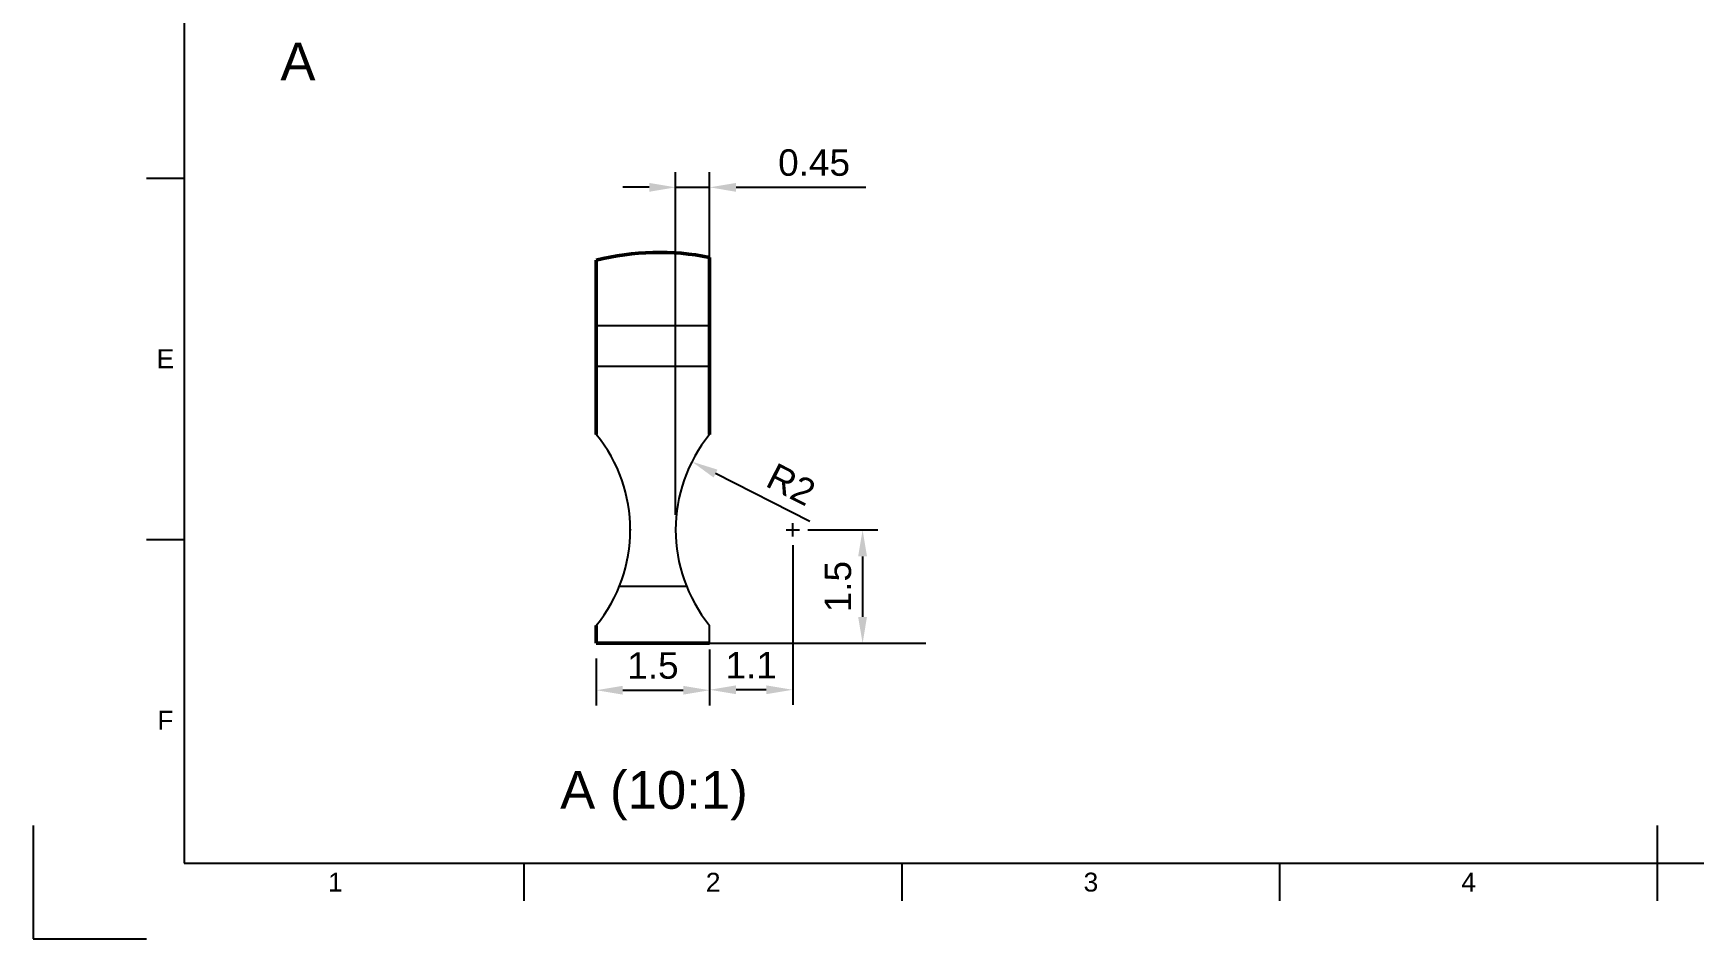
# Model space of a CAD drawing. Header units: millimetres. Extents: x 0 to 420, y 0 to 297.
# Drawn here: x 0 to 219.8, y 0 to 119.8 of the extents above; entities that cross this region are included whole.
import ezdxf
from ezdxf.enums import TextEntityAlignment as Align

# ---------------------------------------------------------------- set-up
doc = ezdxf.new("R2010")
doc.units = ezdxf.units.MM
doc.header["$LTSCALE"] = 0.75
doc.linetypes.add('CENTER2', pattern=[28.575, 19.05, -3.175, 3.175, -3.175])
for name, color, linetype, lineweight in [('Annotations', 7, 'Continuous', 25), ('Border', 7, 'Continuous', 25), ('Center Lines', 7, 'CENTER2', 25), ('Dimensions', 7, 'Continuous', 25), ('Visible', 7, 'Continuous', 50), ('Visible Narrow', 7, 'Continuous', 25)]:
    doc.layers.add(name, color=color, linetype=linetype, lineweight=lineweight)
doc.styles.add('FusionTitle', font='ARIALUNI.ttf')
doc.styles.get("Standard").update_dxf_attribs({"font": 'ARIALUNI.ttf'})
doc.dimstyles.new('ISO-25', dxfattribs={"dimtxt": 3.5, "dimasz": 3.5, "dimexe": 2, "dimexo": 2, "dimgap": 1.5, "dimtad": 1, "dimdsep": 46, "dimtxsty": 'Standard', "dimcen": 0, "dimclrd": 256, "dimclre": 256, "dimclrt": 256, "dimazin": 2, "dimtp": 0.1, "dimtm": 0.1, "dimtfac": 0.714, "dimtmove": 0, "dimatfit": 3, "dimfxl": 1, "dimarcsym": 0})

# ---------------------------------------------------------------- blocks, each defined once
blk = doc.blocks.new('ISO_A3_SHEET')
at = {"layer": 'Border'}
for p, q in [((20, 287), (20, 10)), ((15, 100.66667), (20, 100.66667)), ((15, 52.83334), (20, 52.83334)), ((0, 15), (0, 0)), ((215, 5), (215, 15)), ((20, 10), (410, 10)), ((65, 5), (65, 10)), ((115, 5), (115, 10)), ((165, 5), (165, 10)), ((0, 0), (15, 0))]:
    blk.add_line(p, q, dxfattribs=at)
at = {"layer": 'Border', "style": 'FusionTitle'}
for s, p in [('E', (17.5, 76.75001)), ('F', (17.5, 28.91668)), ('1', (40, 7.5)), ('2', (90, 7.5)), ('3', (140, 7.5)), ('4', (190, 7.5))]:
    blk.add_text(s, height=2.5, dxfattribs=at).set_placement(p, align=Align.MIDDLE)
blk = doc.blocks.new('*U3')
at = {"layer": 'Center Lines', "color": 0, "linetype": 'Continuous', "ltscale": 0.75}
for p, q in [((-0.89, 0), (0.89, 0)), ((0, -0.89), (0, 0.89))]:
    blk.add_line(p, q, dxfattribs=at)
blk = doc.blocks.new('*D5')
at = {"layer": 'Defpoints', "color": 0}
for p in [(74.53, 39.1), (89.53, 39.1), (89.53, 32.89)]:
    blk.add_point(p, dxfattribs=at)
at = {"layer": 'Dimensions', "lineweight": -2}
for p, q in [((74.53, 37.1), (74.53, 30.89)), ((89.53, 37.1), (89.53, 30.89)), ((78.03, 32.89), (86.03, 32.89))]:
    blk.add_line(p, q, dxfattribs=at)
at = {"layer": 'Dimensions'}
for points in [[(78.03, 33.47), (78.03, 32.31), (74.53, 32.89)], [(86.03, 33.47), (86.03, 32.31), (89.53, 32.89)]]:
    blk.add_solid(points, dxfattribs=at)
at = {"layer": 'Dimensions', "insert": (82.03, 36.14), "char_height": 3.5, "attachment_point": 5}
blk.add_mtext('1.5', dxfattribs=at)
blk = doc.blocks.new('*D6')
at = {"layer": 'Defpoints', "color": 0}
for p in [(89.53, 99.44), (89.53, 67.33), (85.03, 54.1)]:
    blk.add_point(p, dxfattribs=at)
at = {"layer": 'Dimensions', "lineweight": -2}
for p, q in [((85.03, 56.1), (85.03, 101.44)), ((89.53, 69.33), (89.53, 101.44)), ((81.53, 99.44), (78.03, 99.44)), ((85.03, 99.44), (89.53, 99.44)), ((93.03, 99.44), (110.2, 99.44))]:
    blk.add_line(p, q, dxfattribs=at)
at = {"layer": 'Dimensions'}
for points in [[(81.53, 100.02), (81.53, 98.85), (85.03, 99.44)], [(93.03, 100.02), (93.03, 98.85), (89.53, 99.44)]]:
    blk.add_solid(points, dxfattribs=at)
at = {"layer": 'Dimensions', "insert": (103.36, 102.69), "char_height": 3.5, "attachment_point": 5}
blk.add_mtext('0.45', dxfattribs=at)
blk = doc.blocks.new('*D22')
at = {"lineweight": -2}
for p, q in [((102.53, 54.1), (111.78, 54.1)), ((109.78, 50.6), (109.78, 42.6)), ((102.53, 39.1), (111.78, 39.1))]:
    blk.add_line(p, q, dxfattribs=at)
for points in [[(109.19, 50.6), (110.36, 50.6), (109.78, 54.1)], [(109.19, 42.6), (110.36, 42.6), (109.78, 39.1)]]:
    blk.add_solid(points)
at = {"layer": 'Defpoints', "color": 0}
for p in [(100.53, 54.1), (100.53, 39.1, 1650.06), (109.78, 39.1)]:
    blk.add_point(p, dxfattribs=at)
at = {"insert": (106.53, 46.6), "char_height": 3.5, "attachment_point": 5, "rotation": 90}
blk.add_mtext('1.5', dxfattribs=at)
blk = doc.blocks.new('*D23')
at = {"lineweight": -2}
for p, q in [((100.53, 52.1), (100.53, 30.95)), ((89.53, 38.28), (89.53, 30.95)), ((97.03, 32.95), (93.03, 32.95))]:
    blk.add_line(p, q, dxfattribs=at)
for points in [[(93.03, 33.53), (93.03, 32.37), (89.53, 32.95)], [(97.03, 33.53), (97.03, 32.37), (100.53, 32.95)]]:
    blk.add_solid(points)
at = {"layer": 'Defpoints', "color": 0}
for p in [(100.53, 54.1), (89.53, 40.28, 1650.06), (89.53, 32.95)]:
    blk.add_point(p, dxfattribs=at)
at = {"insert": (95.03, 36.2), "char_height": 3.5, "attachment_point": 5}
blk.add_mtext('1.1', dxfattribs=at)
blk = doc.blocks.new('*D24')
at = {"lineweight": -2}
blk.add_line((102.8, 55.23), (90.31, 61.56), dxfattribs=at)
blk.add_solid([(90.58, 62.08), (90.05, 61.04), (87.19, 63.14)])
at = {"layer": 'Defpoints', "color": 0}
for p in [(87.19, 63.14), (105.03, 54.1)]:
    blk.add_point(p, dxfattribs=at)
at = {"insert": (100.33, 60.13), "char_height": 3.5, "attachment_point": 5, "rotation": 333.1359}
blk.add_mtext('R2', dxfattribs=at)

msp = doc.modelspace()

# ---------------------------------------------------------------- linework, layer by layer
for p, q in [((89.532, 39.102, 1650.063), (89.532, 41.462, 1650.063)), ((82.032, 39.102, 1650.063), (118.129, 39.102, 1650.063))]:
    msp.add_line(p, q)
for centre, start, end in [((59.032, 54.102, 1657.563), 320.80503, 39.19497), ((105.032, 54.102), 140.80503, 219.19497)]:
    msp.add_arc(centre, 20, start, end)
at = {"layer": 'Visible', "extrusion": (1, -2e-16, 2.966e-13)}
for p, q in [((89.532, 81.091, 1655.366), (89.532, 90.17, 1646.287)), ((74.532, 89.803, 1646.654), (74.532, 81.091, 1655.366)), ((74.532, 66.741, 1657.563), (74.532, 75.788, 1657.563)), ((89.532, 75.788, 1657.563), (89.532, 66.741, 1657.563)), ((74.532, 39.102, 1650.063), (89.532, 39.102, 1650.063))]:
    msp.add_line(p, q, dxfattribs=at)
for centre, radius, start, end in [((75.788, 1650.063, 74.532), 7.5, 45, 90), ((117.048, 1629.649, 74.532), 80.575, 159.7309, 165.32422)]:
    msp.add_arc(centre, radius, start, end, dxfattribs=at)
at = {"layer": 'Visible', "extrusion": (-1, 1.12e-14, -2.966e-13)}
msp.add_arc((-75.788, 1650.063, -89.532), 7.5, 90, 135, dxfattribs=at)
at = {"layer": 'Visible', "extrusion": (2.966e-13, -2e-16, -1)}
msp.add_arc((-64.032, 54.102, -1657.563), 15, 179.99907, 180.00093, dxfattribs=at)
at = {"layer": 'Visible', "extrusion": (2.018e-13, -0.707107, -0.707107)}
msp.add_ellipse((82.844, 56.809, 1679.648), major_axis=(0, -34.025, 34.025), ratio=0.7071068, start_param=2.8948016, end_param=3.3394383, dxfattribs=at)
at = {"layer": 'Visible Narrow', "extrusion": (1, -2e-16, 2.966e-13)}
for p, q in [((89.532, 81.091, 1655.366), (74.532, 81.091, 1655.366)), ((74.532, 75.788, 1657.563), (89.532, 75.788, 1657.563)), ((86.491, 46.602, 1657.563), (77.572, 46.602, 1657.563))]:
    msp.add_line(p, q, dxfattribs=at)

# ---------------------------------------------------------------- block references
at = {"layer": 'Border'}
msp.add_blockref('ISO_A3_SHEET', (0, 0), dxfattribs=at)
at = {"layer": 'Center Lines', "ltscale": 0.75}
msp.add_blockref('*U3', (100.532, 54.102), dxfattribs=at)

# ---------------------------------------------------------------- texts
at = {"layer": 'Annotations', "linetype": 'Continuous', "insert": (35.04, 116.083), "char_height": 5, "attachment_point": 5}
msp.add_mtext('A', dxfattribs=at)
at = {"layer": 'Annotations', "insert": (82.164, 15.693), "char_height": 5, "width": 26.93383, "attachment_point": 8}
msp.add_mtext('A (10:1)', dxfattribs=at)

# ---------------------------------------------------------------- dimensions: what is measured, and where the dimension line sits
dim = msp.add_radius_dim(center=(105.032, 54.102), mpoint=(87.19, 63.139), text='R2', dimstyle='ISO-25')
dim.commit()
dim.dimension.update_dxf_attribs({"geometry": '*D24', "text_midpoint": (98.861, 57.227), "dimtype": 164})
dim = msp.add_linear_dim(base=(89.532, 32.951), p1=(100.532, 54.102), p2=(89.532, 40.282, 1650.063), text='1.1', dimstyle='ISO-25')
dim.commit()
dim.dimension.update_dxf_attribs({"geometry": '*D23', "text_midpoint": (95.032, 36.201)})
dim = msp.add_linear_dim(base=(109.776, 39.102), p1=(100.532, 54.102), p2=(100.532, 39.102, 1650.063), angle=90, text='1.5', dimstyle='ISO-25')
dim.commit()
dim.dimension.update_dxf_attribs({"geometry": '*D22', "text_midpoint": (106.526, 46.602)})
at = {"layer": 'Dimensions'}
dim = msp.add_linear_dim(base=(89.532, 99.437), p1=(85.032, 54.102), p2=(89.532, 67.329), dimstyle='ISO-25', override={"dimlfac": 0.1, "dimclrd": 256, "dimclre": 256}, dxfattribs=at)
dim.commit()
dim.dimension.update_dxf_attribs({"geometry": '*D6', "text_midpoint": (103.365, 102.687)})
dim = msp.add_linear_dim(base=(89.532, 32.889), p1=(74.532, 39.102), p2=(89.532, 39.102), angle=0, dimstyle='ISO-25', override={"dimlfac": 0.1}, dxfattribs=at)
dim.commit()
dim.dimension.update_dxf_attribs({"geometry": '*D5', "text_midpoint": (82.032, 32.889), "dimtype": 161})

doc.saveas('drawing.dxf')
